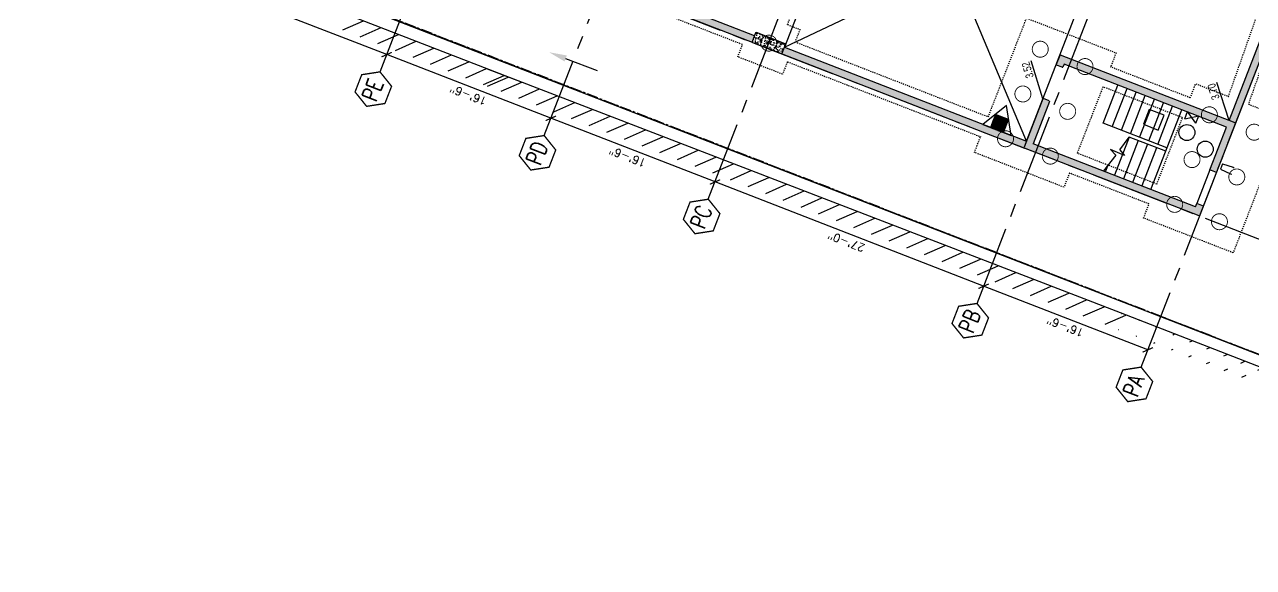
# Model space of a CAD drawing. Header units: feet. Extents: x 308 to 1449, y -4548 to -3843.
# Drawn here: x 829.9 to 945.1, y -4548.3 to -4497.5 of the extents above; entities that cross this region are included whole.
import ezdxf

# ---------------------------------------------------------------- set-up
doc = ezdxf.new("R2010")
doc.units = ezdxf.units.FT
doc.header["$LTSCALE"] = 10
doc.header["$MEASUREMENT"] = 0
for name, pattern in [('CENTER', [2, 1.25, -0.25, 0.25, -0.25]), ('CENTER2', [1.125, 0.75, -0.125, 0.125, -0.125]), ('HIDDEN', [0.375, 0.25, -0.125]), ('HIDDEN2', [0.1875, 0.125, -0.0625]), ('XSITE-EXST$0$PL', [4.9, 1, -0.2, 0.15, -0.2, 0.15, -0.2, 3])]:
    doc.linetypes.add(name, pattern=pattern)
doc.layers.get('0').update_dxf_attribs({"linetype": 'CONTINUOUS'})
for name, color, linetype in [('auger pile', 1, 'CONTINUOUS'), ('conc. wall', 7, 'CONTINUOUS'), ('F-SPRN-N210', 35, 'CONTINUOUS'), ('GRID', 30, 'CENTER2'), ('HATCH', 8, 'CONTINUOUS'), ('Mat Footing Dewatering Pump', 80, 'CONTINUOUS'), ('metal stairs', 28, 'CONTINUOUS'), ('p-ftg.', 4, 'HIDDEN2'), ('PL 1098 Red', 3, 'CONTINUOUS'), ('property line', 6, 'CENTER'), ('slabedge', 6, 'CONTINUOUS'), ('SLN', 6, 'CONTINUOUS'), ('XSITE-EXST$0$PL', 3, 'XSITE-EXST$0$PL')]:
    doc.layers.add(name, color=color, linetype=linetype)
doc.styles.add('dimwall', font='arial.ttf', dxfattribs={"width": 0.75, "height": 9})
doc.styles.get("Standard").update_dxf_attribs({"font": 'ROMANS.SHX'})
pattern_1 = [(50, (1448.896, 3235.727), (7.172602, -0.627521), [0.75, -8.25]), (355, (1448.896, 3235.727), (-1.387513, 7.521921), [0.6, -6.6]), (100.4514, (1449.4935, 3235.675), (5.785094, 6.894395), [0.637402, -7.011421]), (46.1842, (1448.896, 3237.727), (10.67241, -1.65519), [1.125, -12.375]), (96.6356, (1449.785, 3237.589), (9.346627, 9.74118), [0.956103, -10.51713]), (351.1842, (1448.896, 3237.727), (9.34662, 9.741186), [0.9, -9.9]), (21, (1449.896, 3237.227), (5.96907, -4.026189), [0.75, -8.25]), (326, (1449.896, 3237.227), (2.433153, 7.2515), [0.6, -6.6]), (71.4514, (1450.393, 3236.8916), (8.402226, 3.225305), [0.637402, -7.011421]), (37.5, (1448.8958, 3235.727), (0.1215986, 3.3289385), [0, -6.52, 0, -6.7, 0, -6.625]), (7.5, (1448.8958, 3235.727), (2.6306954, 3.944117), [0, -3.82, 0, -6.37, 0, -2.525]), (327.5, (1446.6658, 3235.727), (5.3382244, -0.2255487), [0, -2.5, 0, -7.8, 0, -10.35]), (317.5, (1445.6658, 3235.727), (5.831862, 1.00105), [0, -3.25, 0, -5.18, 0, -7.35])]

# ---------------------------------------------------------------- blocks, each defined once
blk = doc.blocks.new('A$C5F951A37')
at = {"layer": 'XSITE-EXST$0$PL'}
blk.add_lwpolyline([(85.96, 148.1), (254.94, 149.58), (254.94, -256.56), (123.9, -256.56), (123.9, -64.08), (2.9, -64.08), (2.9, -60.39), (-31.31, -60.39, 0.219201), (-17.87, -12.03, 0.064813), (-28.94, 25.08), (49.33, 73.42, 0.263278), (80.17, 129.52), (80.09, 136.02, -0.236377), (85.96, 148.1)], format="xyb", dxfattribs=at)
blk = doc.blocks.new('A$C54E400CE')
at = {"linetype": 'HIDDEN', "rotation": 338.8}
blk.add_blockref('A$C5F951A37', (51.03, 331.39), dxfattribs=at)
blk = doc.blocks.new('_ArchTick')
at = {"color": 0, "linetype": 'ByBlock', "const_width": 0.15}
blk.add_lwpolyline([(-0.5, -0.5), (0.5, 0.5)], dxfattribs=at)
blk = doc.blocks.new('A$C2A3944E8')
at = {"layer": 'conc. wall'}
h = blk.add_hatch(dxfattribs=at)
h.set_pattern_fill('AR-CONC', color=256, style=0)
h.set_pattern_definition(pattern_1)
h.paths.add_polyline_path([(232.702481, 1012.262432), (225.452481, 1012.262432), (224.702481, 1013.012432), (224.702481, 931.718391), (232.702481, 931.718391)])
h.paths.add_polyline_path([(224.702481, 851.512432), (225.452481, 852.262432), (232.702481, 852.262432), (232.702481, 931.718391), (224.702481, 931.718391)])
h.paths.add_polyline_path([(504.702481, 1032.262432, -0.2807764064), (509.579375, 1040.262432), (389.913497, 1040.262432), (389.913497, 1032.262432)])
h.paths.add_polyline_path([(522.702481, 1032.262432, 0.2807764064), (517.825586, 1040.262432), (509.579375, 1040.262432, 0.2807764064), (504.702481, 1032.262432)])
h.paths.add_polyline_path([(517.825586, 1040.262432, -0.2807764064), (522.702481, 1032.262432), (534.702481, 1032.262432), (534.702481, 1040.262432)])
h.paths.add_polyline_path([(320.952481, 1040.262432), (320.952481, 1032.262432), (389.913497, 1032.262432), (389.913497, 1040.262432)])
edge = h.paths.add_edge_path()
edge.add_line((244.452481, 1032.262432), (244.452481, 1040.262432))
edge.add_line((244.452481, 1040.262432), (236.702481, 1040.262432))
edge.add_line((236.702481, 1040.262432), (236.702481, 1038.970636))
edge.add_arc((230.702481, 1032.262432), 9, 0, 48.189685104, ccw=False)
edge.add_line((239.702481, 1032.262432), (244.452481, 1032.262432))
h = blk.add_hatch(dxfattribs=at)
h.set_pattern_fill('AR-CONC', color=256, style=0)
h.set_pattern_definition([(50, (-404.641, 3565.727), (7.172602, -0.627521), [0.75, -8.25]), (355, (-404.641, 3565.727), (-1.387513, 7.521921), [0.6, -6.6]), (100.4514, (-404.0434, 3565.675), (5.785094, 6.894395), [0.637402, -7.011421]), (46.1842, (-404.641, 3567.727), (10.67241, -1.65519), [1.125, -12.375]), (96.6356, (-403.752, 3567.589), (9.346627, 9.74118), [0.956103, -10.51713]), (351.1842, (-404.641, 3567.727), (9.34662, 9.741186), [0.9, -9.9]), (21, (-403.641, 3567.227), (5.96907, -4.026189), [0.75, -8.25]), (326, (-403.641, 3567.227), (2.433153, 7.2515), [0.6, -6.6]), (71.4514, (-403.144, 3566.8916), (8.402226, 3.225305), [0.637402, -7.011421]), (37.5, (-404.6411, 3565.727), (0.1215986, 3.3289385), [0, -6.52, 0, -6.7, 0, -6.625]), (7.5, (-404.641, 3565.727), (2.6306954, 3.944117), [0, -3.82, 0, -6.37, 0, -2.525]), (327.5, (-406.8711, 3565.727), (5.3382244, -0.2255487), [0, -2.5, 0, -7.8, 0, -10.35]), (317.5, (-407.871, 3565.727), (5.831862, 1.00105), [0, -3.25, 0, -5.18, 0, -7.35])])
h.paths.add_polyline_path([(230.702481, 852.262432), (225.452481, 852.262432), (224.702481, 851.512432), (224.702481, 834.262432), (230.702481, 834.262432)])
h.paths.add_polyline_path([(236.702481, 851.512432), (235.952481, 852.262432), (230.702481, 852.262432), (230.702481, 834.262432), (236.702481, 834.262432)])
h.paths.add_polyline_path([(236.702481, 834.262432), (230.702481, 834.262432), (230.702481, 816.262432), (235.952481, 816.262432), (236.702481, 817.012432)])
h.paths.add_polyline_path([(230.702481, 834.262432), (224.702481, 834.262432), (224.702481, 817.012432), (225.452481, 816.262432), (230.702481, 816.262432)])
h = blk.add_hatch(dxfattribs=at)
h.set_pattern_fill('AR-CONC', color=256, style=0)
h.set_pattern_definition(pattern_1)
h.paths.add_polyline_path([(232.702481, 816.262432), (225.452481, 816.262432), (224.702481, 817.012432), (224.702481, 807.262432), (232.702481, 807.262432)])
h.paths.add_polyline_path([(232.702481, 807.262432), (224.702481, 807.262432), (224.702481, 574.262432), (232.702481, 574.262432)])
h.paths.add_polyline_path([(232.702481, 574.262432), (224.702481, 574.262432), (224.702481, 556.037396, -0.2430799942), (232.702481, 553.970636)])
h.paths.add_polyline_path([(232.702481, 553.970636, 0.2430799942), (224.702481, 556.037396), (224.702481, 538.487468, 0.2430799942), (232.702481, 540.554228)])
h.paths.add_polyline_path([(232.702481, 540.554228, -0.2430799942), (224.702481, 538.487468), (224.702481, 523.512432), (225.452481, 524.262432), (232.702481, 524.262432)])
h = blk.add_hatch(dxfattribs=at)
h.set_pattern_fill('AR-CONC', color=256, style=0)
h.set_pattern_definition([(50, (-94.641, 3235.727), (7.172602, -0.627521), [0.75, -8.25]), (355, (-94.641, 3235.727), (-1.387513, 7.521921), [0.6, -6.6]), (100.4514, (-94.0434, 3235.675), (5.785094, 6.894395), [0.637402, -7.011421]), (46.1842, (-94.641, 3237.727), (10.67241, -1.65519), [1.125, -12.375]), (96.6356, (-93.752, 3237.589), (9.346627, 9.74118), [0.956103, -10.51713]), (351.1842, (-94.641, 3237.727), (9.34662, 9.741186), [0.9, -9.9]), (21, (-93.641, 3237.227), (5.96907, -4.026189), [0.75, -8.25]), (326, (-93.641, 3237.227), (2.433153, 7.2515), [0.6, -6.6]), (71.4514, (-93.144, 3236.8916), (8.402226, 3.225305), [0.637402, -7.011421]), (37.5, (-94.6411, 3235.727), (0.1215986, 3.3289385), [0, -6.52, 0, -6.7, 0, -6.625]), (7.5, (-94.641, 3235.727), (2.6306954, 3.944117), [0, -3.82, 0, -6.37, 0, -2.525]), (327.5, (-96.8711, 3235.727), (5.3382244, -0.2255487), [0, -2.5, 0, -7.8, 0, -10.35]), (317.5, (-97.871, 3235.727), (5.831862, 1.00105), [0, -3.25, 0, -5.18, 0, -7.35])])
h.paths.add_polyline_path([(336.702481, 523.512432), (335.952481, 524.262432), (324.702481, 524.262432), (324.702481, 516.262432), (328.702481, 516.262432), (328.702481, 504.262432), (336.702481, 504.262432)])
h.paths.add_polyline_path([(336.702481, 504.262432), (328.702481, 504.262432), (328.702481, 320.262432), (277.202481, 320.262432), (277.202481, 312.262432), (335.952481, 312.262432), (336.702481, 313.012432)])
h.paths.add_polyline_path([(236.702481, 320.262432), (232.702481, 320.262432), (232.702481, 504.262432), (224.702481, 504.262432), (224.702481, 313.012432), (225.452481, 312.262432), (236.702481, 312.262432)])
h.paths.add_polyline_path([(284.202481, 524.262432), (225.452481, 524.262432), (224.702481, 523.512432), (224.702481, 504.262432), (232.702481, 504.262432), (232.702481, 516.262432), (284.202481, 516.262432)])
h = blk.add_hatch(dxfattribs=at)
h.set_pattern_fill('AR-CONC', color=256, style=0)
h.set_pattern_definition(pattern_1)
h.paths.add_polyline_path([(471.407441, 320.262432), (336.702481, 320.262432), (336.702481, 313.012432), (335.952481, 312.262432), (471.407441, 312.262432)])
h.paths.add_polyline_path([(534.702481, 317.554228, -0.0954166667), (532.640223, 320.262432), (471.407441, 320.262432), (471.407441, 312.262432), (513.702481, 312.262432), (535.452481, 312.262432), (534.702481, 313.012432)])
for p, q in [((63.229974, 1230.262432), (63.229974, 1554.262432)), ((63.229974, 1032.262432), (63.229974, 1230.262432)), ((63.229974, 834.262432), (63.229974, 1032.262432)), ((63.229974, 510.262432), (63.229974, 834.262432)), ((63.229974, 312.262432), (63.229974, 510.262432))]:
    blk.add_line(p, q)
at = {"const_width": 1.5}
for points in [[(11.258391, 1248.262432), (0.866086, 1230.262432), (11.258391, 1212.262432), (32.043, 1212.262432), (42.435305, 1230.262432), (32.043, 1248.262432)], [(11.258391, 1050.262432), (0.866086, 1032.262432), (11.258391, 1014.262432), (32.043, 1014.262432), (42.435305, 1032.262432), (32.043, 1050.262432)], [(11.258391, 852.262432), (0.866086, 834.262432), (11.258391, 816.262432), (32.043, 816.262432), (42.435305, 834.262432), (32.043, 852.262432)], [(11.258391, 528.262432), (0.866086, 510.262432), (11.258391, 492.262432), (32.043, 492.262432), (42.435305, 510.262432), (32.043, 528.262432)], [(11.258391, 330.262432), (0.866086, 312.262432), (11.258391, 294.262432), (32.043, 294.262432), (42.435305, 312.262432), (32.043, 330.262432)]]:
    blk.add_lwpolyline(points, close=True, dxfattribs=at)
at = {"layer": 'auger pile', "const_width": 1}
for points in [[(239.702481, 834.262432, 1), (221.702481, 834.262432, 1)], [(235.702481, 547.262432, 1), (217.702481, 547.262432, 1)], [(289.702481, 547.262432, 1), (271.702481, 547.262432, 1)], [(343.702481, 547.262432, 1), (325.702481, 547.262432, 1)], [(235.702481, 493.262432, 1), (217.702481, 493.262432, 1)], [(289.702481, 493.262432, 1), (271.702481, 493.262432, 1)], [(343.702481, 493.262432, 1), (325.702481, 493.262432, 1)], [(235.702481, 343.262432, 1), (217.702481, 343.262432, 1)], [(289.702481, 343.262432, 1), (271.702481, 343.262432, 1)], [(343.702481, 343.262432, 1), (325.702481, 343.262432, 1)], [(235.702481, 289.262432, 1), (217.702481, 289.262432, 1)], [(289.702481, 289.262432, 1), (271.702481, 289.262432, 1)], [(343.702481, 289.262432, 1), (325.702481, 289.262432, 1)]]:
    blk.add_lwpolyline(points, format="xyb", close=True, dxfattribs=at)
at = {"layer": 'conc. wall'}
for p, q in [((224.702481, 851.512432), (224.702481, 1013.012432)), ((232.702481, 852.262432), (232.702481, 1012.262432)), ((224.702481, 817.012432), (224.702481, 523.512432)), ((232.702481, 816.262432), (232.702481, 524.262432)), ((225.452481, 524.262432), (224.702481, 523.512432)), ((224.702481, 313.012432), (224.702481, 523.512432)), ((283.702481, 524.262432), (225.452481, 524.262432)), ((232.702481, 320.262432), (232.702481, 516.262432)), ((283.702481, 516.262432), (232.702481, 516.262432)), ((283.702481, 524.262432), (284.202481, 523.762432)), ((284.202481, 516.762432), (283.702481, 516.262432)), ((284.202481, 516.762432), (284.202481, 523.762432)), ((325.202481, 524.262432), (324.702481, 523.762432)), ((324.702481, 516.762432), (324.702481, 523.762432)), ((324.702481, 516.762432), (325.202481, 516.262432)), ((336.202481, 524.262432), (325.202481, 524.262432)), ((328.702481, 516.262432), (325.202481, 516.262432)), ((328.702481, 320.262432), (328.702481, 516.262432)), ((336.202481, 524.262432), (336.702481, 523.762432)), ((336.702481, 313.012432), (336.702481, 523.762432)), ((232.702481, 320.262432), (236.702481, 320.262432)), ((236.702481, 312.262432), (236.702481, 320.262432)), ((277.202481, 320.262432), (236.702481, 320.262432)), ((277.202481, 312.262432), (277.202481, 320.262432)), ((277.202481, 320.262432), (328.702481, 320.262432)), ((336.702481, 320.262432), (534.702481, 320.262432)), ((224.702481, 313.012432), (225.452481, 312.262432)), ((225.452481, 312.262432), (335.952481, 312.262432)), ((335.952481, 312.262432), (336.702481, 313.012432)), ((335.952481, 312.262432), (535.452481, 312.262432))]:
    blk.add_line(p, q, dxfattribs=at)
blk.add_lwpolyline([(224.702481, 851.512432), (224.702481, 817.012432), (225.452481, 816.262432), (235.952481, 816.262432), (236.702481, 817.012432), (236.702481, 851.512432), (235.952481, 852.262432), (225.452481, 852.262432)], close=True, dxfattribs=at)
at = {"layer": 'metal stairs'}
for p, q in [((282.702481, 374.262432), (282.702481, 451.262432)), ((282.702481, 451.262432), (328.702481, 451.262432)), ((254.384304, 424.998636), (232.702481, 431.607585)), ((240.396169, 429.262432), (232.702481, 429.262432)), ((257.941148, 432.857256), (254.384304, 424.998636)), ((257.28594, 415.830242), (257.941148, 432.857256)), ((282.702481, 440.262432), (328.702481, 440.262432)), ((282.702481, 429.262432), (328.702481, 429.262432)), ((278.702481, 418.262432), (232.702481, 418.262432)), ((261.702936, 423.071241), (257.28594, 415.830242)), ((261.702936, 423.071241), (278.702481, 418.262432)), ((278.702481, 374.262432), (278.702481, 418.262432)), ((282.702481, 418.262432), (328.702481, 418.262432)), ((278.702481, 407.262432), (232.702481, 407.262432)), ((282.702481, 407.262432), (328.702481, 407.262432)), ((278.702481, 396.262432), (232.702481, 396.262432)), ((282.702481, 396.262432), (328.702481, 396.262432)), ((278.702481, 385.262432), (232.702481, 385.262432)), ((232.702481, 374.262432), (328.702481, 374.262432)), ((282.702481, 385.262432), (328.702481, 385.262432))]:
    blk.add_line(p, q, dxfattribs=at)
at = {"layer": 'p-ftg.'}
for p, q in [((218.702481, 1005.262432), (218.702481, 861.262432)), ((257.702481, 822.262432), (486.702481, 822.262432)), ((218.702481, 807.262432), (218.702481, 574.262432)), ((242.702481, 807.262432), (242.702481, 574.262432)), ((216.702481, 370.262432), (216.702481, 466.262432)), ((240.702481, 370.262432), (240.702481, 466.262432)), ((320.702481, 370.262432), (320.702481, 466.262432)), ((344.702481, 370.262432), (344.702481, 466.262432))]:
    blk.add_line(p, q, dxfattribs=at)
for points in [[(203.702481, 861.262432), (218.702481, 861.262432)], [(218.702481, 807.262432), (203.702481, 807.262432), (203.702481, 861.262432)], [(257.702481, 822.262432), (257.702481, 807.262432), (242.702481, 807.262432)], [(199.702481, 466.262432), (199.702481, 574.262432), (218.702481, 574.262432)], [(242.702481, 574.262432), (361.702481, 574.262432), (361.702481, 466.262432), (344.702481, 466.262432)], [(216.702481, 466.262432), (199.702481, 466.262432)], [(320.702481, 466.262432), (240.702481, 466.262432)], [(199.702481, 262.262432), (199.702481, 370.262432), (216.702481, 370.262432)], [(240.702481, 370.262432), (320.702481, 370.262432)], [(344.702481, 370.262432), (361.702481, 370.262432), (361.702481, 330.760419), (513.702481, 335.437342), (513.702481, 351.262432), (528.702481, 351.262432)], [(361.702481, 306.749061), (361.702481, 262.262432), (199.702481, 262.262432)], [(513.702481, 297.262432), (513.702481, 311.425984), (361.702481, 306.749061)]]:
    blk.add_lwpolyline(points, dxfattribs=at)
at = {"layer": 'property line'}
blk.add_line((103.702481, 191.262432), (103.702481, 1763.762432), dxfattribs=at)
at = {"layer": 'slabedge'}
for p, q in [((232.702481, 816.262432), (379.548338, 677.47313)), ((540.702481, 816.262432), (232.702481, 816.262432)), ((232.702481, 524.262432), (379.548338, 665.89411)), ((283.702481, 524.262432), (318.925819, 552.239046)), ((232.702481, 524.262432), (534.702481, 524.262432)), ((336.702481, 320.262432), (371.503014, 348.763264))]:
    blk.add_line(p, q, dxfattribs=at)
blk.add_lwpolyline([(366.494724, 670.224028, 0, 3, 0), (360.253304, 670.224028, 0, 0, 0), (232.702481, 670.224028, 0, 0, 0)], format="xyseb", dxfattribs=at)
at = {"xscale": 9, "yscale": 9, "zscale": 9}
for p, rotation in [((63.229974, 1230.262432), 90), ((63.229974, 1032.262432), 90), ((63.229974, 834.262432), 90), ((63.229974, 510.262432), 90), ((63.229974, 312.262432), 270)]:
    blk.add_blockref('_ArchTick', p, dxfattribs=dict(at, rotation=rotation))
at = {"width": 0.77292}
for s, p in [('PE', (8.41105, 1221.678638)), ('PD', (8.41105, 1023.678638)), ('PC', (8.41105, 825.678638)), ('PB', (8.41105, 501.678638)), ('PA', (8.41105, 303.678638))]:
    blk.add_text(s, height=18, dxfattribs=at).set_placement(p)
at = {"char_height": 9, "attachment_point": 5, "rotation": 90}
for s, insert in [('\\A1;16\'-6"', (54.134817, 1128.262432)), ('\\A1;16\'-6"', (54.134817, 936.262432)), ('\\A1;27\'-0"', (54.134817, 672.262432)), ('\\A1;16\'-6"', (54.134817, 408.262432))]:
    blk.add_mtext(s, dxfattribs=dict(at, insert=insert))
at = {"layer": 'slabedge', "style": 'dimwall', "width": 0.75}
for s, rotation, p in [('3.52', 38.705057418, (303.317408, 542.70649)), ('3.70', 39.070461247, (356.38962, 339.124185))]:
    blk.add_text(s, height=9, rotation=rotation, dxfattribs=at).set_placement(p)

msp = doc.modelspace()

# ---------------------------------------------------------------- hatches: boundary and pattern name
h = msp.add_hatch()
h.set_pattern_fill('ANSI31', color=256, scale=0.283465, angle=-21.204, style=0)
h.set_pattern_definition([(23.796024, (865.528973, -4563.447656), (-0.014296599, 0.032420822), [])])
h.paths.add_polyline_path([(920.93, -4505.9), (920.46, -4507.13), (921.68, -4507.6), (922.16, -4506.38)])
at = {"layer": 'HATCH', "linetype": 'Continuous'}
h = msp.add_hatch(dxfattribs=at)
h.set_pattern_fill('LINE', color=256, scale=10, angle=23.7833, style=0)
h.set_pattern_definition([(23.783333, (599.5513, 699.7292), (-0.5040989, 1.14384627), [])])
edge = h.paths.add_edge_path()
edge.add_line((990.55, -4546.95), (932.64, -4524.51))
edge.add_line((990, -4548.35), (932.1, -4525.91))

# ---------------------------------------------------------------- linework, layer by layer
for p, q in [((880.65, -4500.66), (883.62, -4501.78)), ((935.34, -4505.43), (934.8, -4506.83)), ((936.74, -4505.98), (935.34, -4505.43)), ((938.67, -4506.33), (938.94, -4505.64)), ((939.72, -4506.74), (938.94, -4505.64)), ((934.8, -4506.83), (936.19, -4507.37)), ((936.19, -4507.37), (936.74, -4505.98)), ((938.67, -4506.33), (939.99, -4506.04)), ((939.72, -4506.74), (939.99, -4506.04))]:
    msp.add_line(p, q)
for points in [[(919.75, -4506.85), (922.39, -4507.88), (921.96, -4505.08)], [(920.93, -4505.9), (920.46, -4507.13), (921.68, -4507.6), (922.16, -4506.38)]]:
    msp.add_lwpolyline(points, close=True)
for centre in [(938.87, -4507.6), (940.59, -4509.16)]:
    msp.add_circle(centre, 0.75)
msp.add_solid([(880.76, -4500.38), (880.55, -4500.95), (879.11, -4500.08)])
at = {"layer": 'F-SPRN-N210'}
for p, q in [((942.21, -4510.54), (942.01, -4511.03)), ((942.21, -4510.54), (943.19, -4510.85)), ((942.01, -4511.03), (942.95, -4511.46)), ((942.95, -4511.46), (943.07, -4511.51)), ((943.19, -4510.85), (943.3, -4510.9))]:
    msp.add_line(p, q, dxfattribs=at)
at = {"layer": 'GRID'}
for p, q in [((863.26, -4501.92), (980.83, -4198.79)), ((934.58, -4529.59), (1061.73, -4201.76)), ((878.64, -4507.89), (996.22, -4204.76)), ((894.02, -4513.85), (1011.6, -4210.73)), ((919.2, -4523.62), (1036.77, -4220.49)), ((814.73, -4466.81), (960.61, -4523.39))]:
    msp.add_line(p, q, dxfattribs=at)
at = {"layer": 'HATCH', "linetype": 'Continuous'}
for p, q in [((859.76, -4497.99, 5.3), (861.7, -4497.13, 5.3)), ((861.41, -4498.63, 5.3), (863.35, -4497.77, 5.3)), ((863.06, -4499.27, 5.3), (865, -4498.41, 5.3)), ((864.71, -4499.91, 5.3), (866.65, -4499.05, 5.3)), ((866.35, -4500.55, 5.3), (868.3, -4499.69, 5.3)), ((868, -4501.19, 5.3), (869.94, -4500.33, 5.3)), ((869.65, -4501.83, 5.3), (871.59, -4500.97, 5.3)), ((871.3, -4502.47, 5.3), (873.24, -4501.61, 5.3)), ((872.95, -4503.11, 5.3), (874.89, -4502.25, 5.3)), ((873.33, -4503.26, 5.3), (875.28, -4502.4, 5.3)), ((874.6, -4503.74, 5.3), (876.54, -4502.89, 5.3)), ((876.25, -4504.38, 5.3), (878.2, -4503.52, 5.3)), ((877.91, -4505.02, 5.3), (879.85, -4504.16, 5.3)), ((879.56, -4505.66, 5.3), (881.5, -4504.8, 5.3)), ((881.21, -4506.29, 5.3), (883.16, -4505.44, 5.3)), ((882.87, -4506.93, 5.3), (884.81, -4506.07, 5.3)), ((884.52, -4507.57, 5.3), (886.47, -4506.71, 5.3)), ((886.17, -4508.21, 5.3), (888.12, -4507.35, 5.3)), ((887.83, -4508.84, 5.3), (889.77, -4507.99, 5.3)), ((889.48, -4509.48, 5.3), (891.43, -4508.62, 5.3)), ((891.13, -4510.12, 5.3), (893.08, -4509.26, 5.3)), ((892.79, -4510.75, 5.3), (894.73, -4509.9, 5.3)), ((894.44, -4511.39, 5.3), (896.39, -4510.53, 5.3)), ((896.09, -4512.03, 5.3), (898.04, -4511.17, 5.3)), ((897.75, -4512.67, 5.3), (899.69, -4511.81, 5.3)), ((899.4, -4513.3, 5.3), (901.35, -4512.45, 5.3)), ((901.05, -4513.94, 5.3), (903, -4513.08, 5.3)), ((902.71, -4514.58, 5.3), (904.65, -4513.72, 5.3)), ((904.36, -4515.22, 5.3), (906.31, -4514.36, 5.3)), ((906.02, -4515.85, 5.3), (907.96, -4515, 5.3)), ((907.67, -4516.49, 5.3), (909.61, -4515.63, 5.3)), ((909.32, -4517.13, 5.3), (911.27, -4516.27, 5.3)), ((910.98, -4517.76, 5.3), (912.92, -4516.91, 5.3)), ((912.63, -4518.4, 5.3), (914.58, -4517.54, 5.3)), ((914.28, -4519.04, 5.3), (916.23, -4518.18, 5.3)), ((915.94, -4519.68, 5.3), (917.88, -4518.82, 5.3)), ((917.59, -4520.31, 5.3), (919.54, -4519.46, 5.3)), ((919.24, -4520.95, 5.3), (921.19, -4520.09, 5.3)), ((920.9, -4521.59, 5.3), (922.84, -4520.73, 5.3)), ((922.55, -4522.23, 5.3), (924.5, -4521.37, 5.3)), ((924.2, -4522.86, 5.3), (926.15, -4522.01, 5.3)), ((925.86, -4523.5, 5.3), (927.8, -4522.64, 5.3)), ((927.51, -4524.14, 5.3), (929.46, -4523.28, 5.3)), ((929.16, -4524.77, 5.3), (931.11, -4523.92, 5.3)), ((931.21, -4525.56, 5.3), (933.15, -4524.7, 5.3))]:
    msp.add_line(p, q, dxfattribs=at)
at = {"layer": 'PL 1098 Red'}
msp.add_line((823.65, -4481.11), (945.82, -4528.5), dxfattribs=at)
at = {"layer": 'SLN'}
for p, q in [((874.98, -4502.28, 5.3), (803.6, -4474.6, 5.3)), ((932.64, -4524.51, 5.3), (874.98, -4502.28, 5.3)), ((990.55, -4546.95, 5.3), (932.64, -4524.51, 5.3))]:
    msp.add_line(p, q, dxfattribs=at)
at = {"layer": 'SLN', "color": 1}
msp.add_line((876.5, -4502.87, 5.3), (873.34, -4501.65, 5.3), dxfattribs=at)

# ---------------------------------------------------------------- block references
at = {"layer": 'Mat Footing Dewatering Pump', "linetype": 'HIDDEN'}
msp.add_blockref('A$C54E400CE', (749.89, -4528.5), dxfattribs=at)
at = {"layer": 'Mat Footing Dewatering Pump', "linetype": 'HIDDEN', "xscale": 0.08333333333333333, "yscale": 0.08333333333333333, "zscale": 0.08333333333333333, "rotation": 68.8}
msp.add_blockref('A$C2A3944E8', (957.56, -4542.29), dxfattribs=at)

doc.saveas('drawing.dxf')
